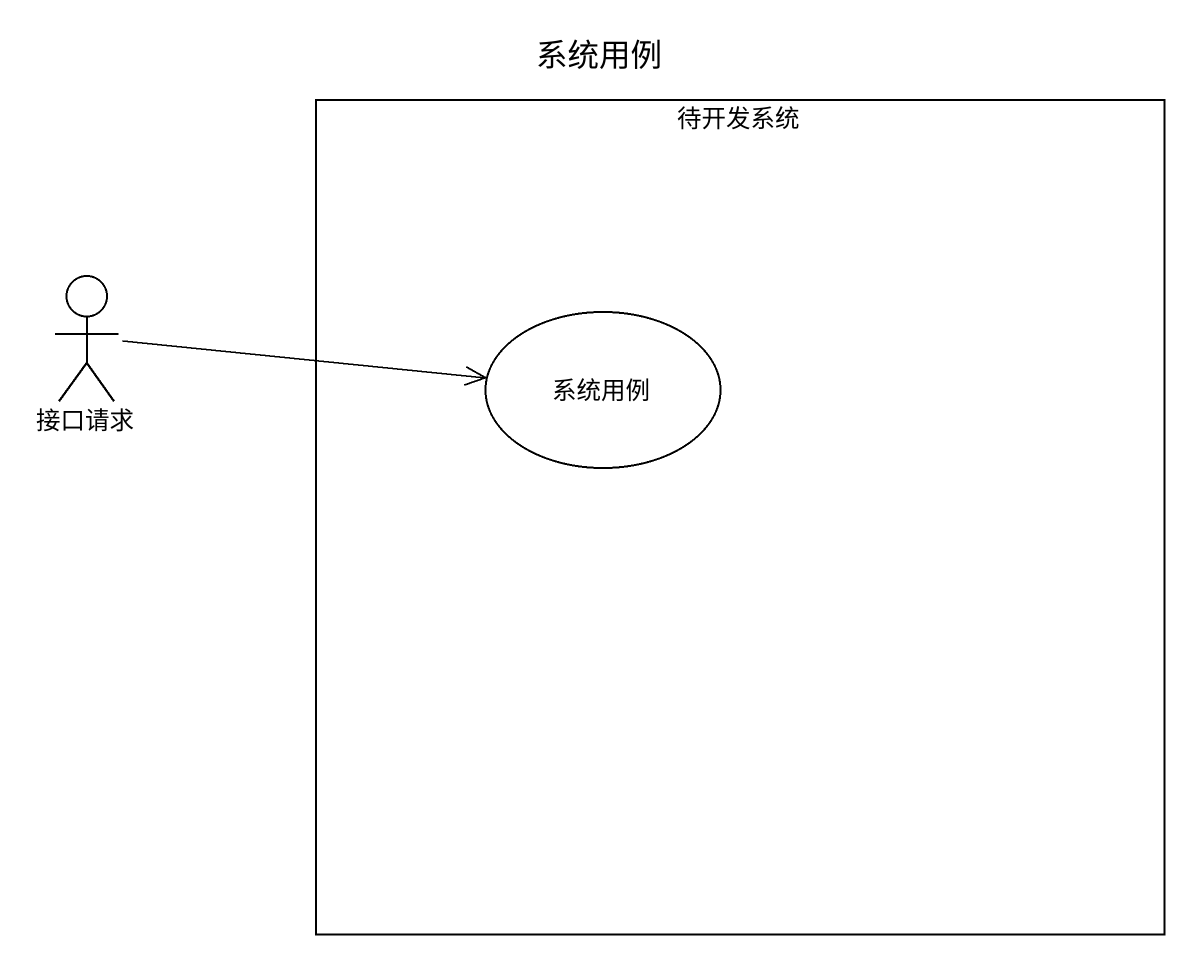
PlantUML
@startuml
title 系统用例
rectangle 待开发系统 {
  usecase 系统用例
}
actor 接口请求
接口请求 -right-> 系统用例
@enduml
